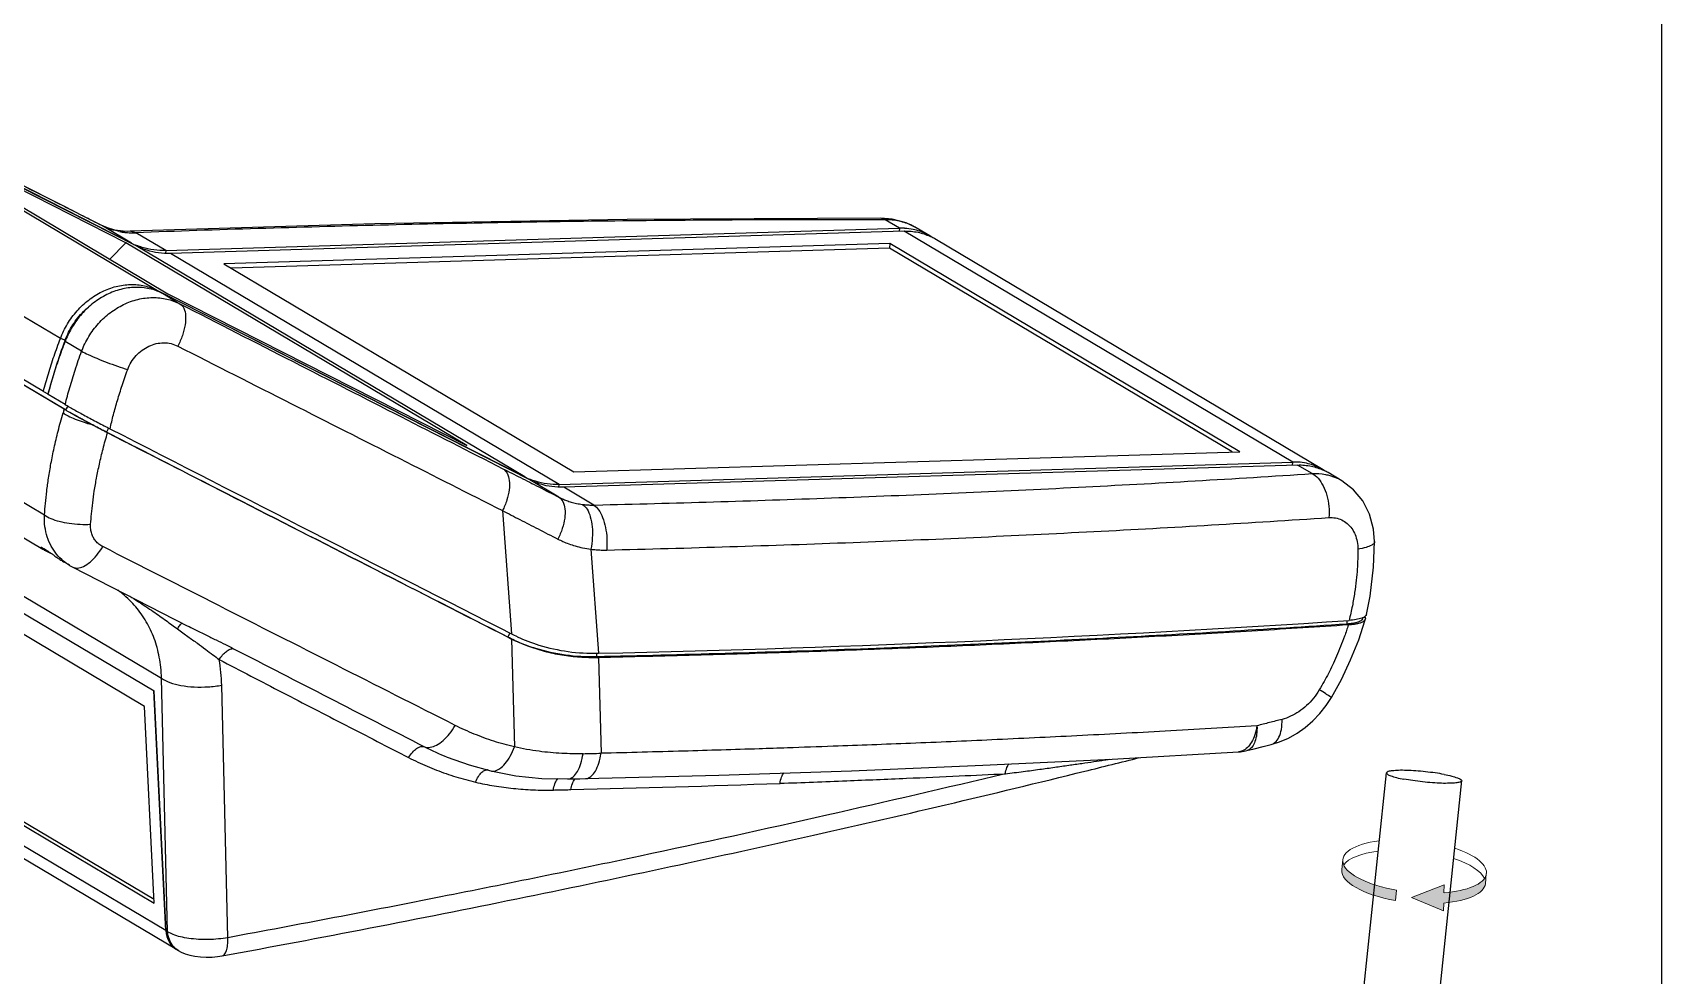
# Model space of a CAD drawing. Header units: millimetres. Extents: x -2947 to 97, y -3022 to 322.
# Drawn here: x -1333.1 to -1160.9, y -1920.6 to -1821 of the extents above; entities that cross this region are included whole.
import ezdxf

# ---------------------------------------------------------------- set-up
doc = ezdxf.new("R2010")
doc.units = ezdxf.units.MM
doc.layers.get('0').update_dxf_attribs({"linetype": 'CONTINUOUS'})
doc.layers.get('Defpoints').update_dxf_attribs({"linetype": 'CONTINUOUS'})
doc.layers.add('02___PRT_ALL_AXES', color=7, linetype='CONTINUOUS')
doc.layers.add('part', color=7, linetype='CONTINUOUS', lineweight=20)

msp = doc.modelspace()

# ---------------------------------------------------------------- hatches: boundary and pattern name
at = {"layer": 'part'}
for points in [[(-1188.91, -1911.63), (-1189.88, -1911.43), (-1190.81, -1911.19), (-1191.66, -1910.91), (-1192.43, -1910.6), (-1193.09, -1910.26), (-1193.65, -1909.9), (-1194.09, -1909.52), (-1194.39, -1909.14), (-1194.57, -1908.76), (-1194.6, -1908.39), (-1194.71, -1909.48), (-1194.67, -1909.85), (-1194.5, -1910.23), (-1194.19, -1910.62), (-1193.76, -1910.99), (-1193.2, -1911.35), (-1192.53, -1911.69), (-1191.76, -1912), (-1190.91, -1912.28), (-1189.99, -1912.52), (-1189.02, -1912.72), (-1188.91, -1911.63)], [(-1183.92, -1912.98), (-1183.01, -1912.87), (-1182.17, -1912.72), (-1181.43, -1912.51), (-1180.79, -1912.26), (-1180.28, -1911.98), (-1179.89, -1911.66), (-1179.64, -1911.31), (-1179.53, -1910.94), (-1179.43, -1909.85), (-1179.49, -1910.12), (-1179.64, -1910.38), (-1179.93, -1910.7), (-1180.34, -1910.99), (-1180.87, -1911.25), (-1181.5, -1911.48), (-1182.23, -1911.66), (-1183.03, -1911.8), (-1183.91, -1911.89), (-1183.9, -1911.07), (-1187.33, -1912.4), (-1183.94, -1913.82), (-1183.92, -1912.98)]]:
    msp.add_hatch(color=5, dxfattribs=at).paths.add_polyline_path(points, is_closed=False)

# ---------------------------------------------------------------- linework, layer by layer
at = {"color": 7}
for p, q in [((-1361.47, -1823.49), (-1322.64, -1843.21)), ((-1360.96, -1823.8), (-1319.9, -1848.22)), ((-1322.13, -1843.51), (-1360.96, -1823.8)), ((-1354.83, -1827.13), (-1318.8, -1848.56)), ((-1323.23, -1843.17), (-1354.83, -1827.13)), ((-1330.16, -1853.31), (-1371.23, -1828.89)), ((-1329.77, -1860.78), (-1375.48, -1833.6)), ((-1329.62, -1860.85), (-1375.32, -1833.68)), ((-1331.35, -1838.53), (-1342.1, -1833.09)), ((-1331.96, -1858.9), (-1373.03, -1834.48)), ((-1331.35, -1838.53), (-1331.42, -1838.49)), ((-1331.35, -1838.53), (-1331.42, -1838.5)), ((-1329.8, -1839.31), (-1331.35, -1838.53)), ((-1327.76, -1840.35), (-1329.8, -1839.31)), ((-1325.79, -1841.34), (-1327.76, -1840.35)), ((-1243.42, -1840.58), (-1270.25, -1840.71)), ((-1243.42, -1840.58), (-1243.42, -1840.58)), ((-1242.99, -1840.74), (-1243.42, -1840.58)), ((-1242.23, -1840.68), (-1243.42, -1840.58)), ((-1325.71, -1841.38), (-1325.79, -1841.34)), ((-1325.19, -1841.6), (-1325.79, -1841.34)), ((-1325.79, -1841.34), (-1325.79, -1841.34)), ((-1325.71, -1841.38), (-1325.79, -1841.35)), ((-1322.64, -1843.21), (-1325.71, -1841.38)), ((-1324.39, -1841.83), (-1325.19, -1841.6)), ((-1323.79, -1841.93), (-1324.39, -1841.83)), ((-1323.34, -1842.08), (-1323.79, -1841.93)), ((-1323.51, -1841.95), (-1323.79, -1841.93)), ((-1323.79, -1841.93), (-1323.79, -1841.93)), ((-1323.02, -1841.97), (-1323.51, -1841.95)), ((-1322.77, -1841.96), (-1323.02, -1841.97)), ((-1296.92, -1841.17), (-1322.77, -1841.96)), ((-1322.19, -1842.12), (-1322.77, -1841.96)), ((-1319.02, -1844), (-1322.19, -1842.12)), ((-1319.02, -1844), (-1241.47, -1841.64)), ((-1240.96, -1841.95), (-1318.51, -1844.3)), ((-1270.25, -1840.71), (-1296.92, -1841.17)), ((-1242.99, -1840.74), (-1243.42, -1840.74)), ((-1241.47, -1841.64), (-1242.99, -1840.74)), ((-1240.75, -1841.08), (-1242.23, -1840.68)), ((-1241.47, -1841.64), (-1241.49, -1841.96)), ((-1199.89, -1866.37), (-1240.96, -1841.95)), ((-1239.69, -1841.59), (-1240.75, -1841.08)), ((-1238.24, -1842.46), (-1239.69, -1841.59)), ((-1323.23, -1843.17), (-1324.93, -1844.91)), ((-1287.2, -1864.6), (-1323.23, -1843.17)), ((-1322.64, -1843.21), (-1322.66, -1843.24)), ((-1281.06, -1867.93), (-1322.13, -1843.51)), ((-1319.02, -1844), (-1319.04, -1844.27)), ((-1242.49, -1843.27), (-1312.88, -1845.4)), ((-1242.52, -1843.76), (-1312.09, -1845.87)), ((-1242.49, -1843.27), (-1242.52, -1843.76)), ((-1206.31, -1865.29), (-1242.52, -1843.76)), ((-1205.49, -1865.27), (-1242.49, -1843.27)), ((-1196.66, -1867.18), (-1237.73, -1842.76)), ((-1376.77, -1845.24), (-1331.84, -1871.95)), ((-1277.45, -1868.72), (-1318.51, -1844.3)), ((-1312.88, -1845.4), (-1275.88, -1867.4)), ((-1319.94, -1848.32), (-1319.9, -1848.22)), ((-1319.9, -1848.22), (-1281.06, -1867.93)), ((-1280.55, -1868.24), (-1319.38, -1848.52)), ((-1319.38, -1848.52), (-1317.52, -1849.63)), ((-1318.8, -1848.56), (-1287.2, -1864.6)), ((-1332.02, -1875.6), (-1371.32, -1852.23)), ((-1329.65, -1853.47), (-1330.16, -1853.31)), ((-1329.59, -1853.5), (-1329.65, -1853.47)), ((-1327.91, -1854.65), (-1329.65, -1853.61)), ((-1331.96, -1858.9), (-1331.47, -1859.15)), ((-1331.45, -1859.18), (-1331.65, -1859.06)), ((-1331.47, -1859.15), (-1331.44, -1859.17)), ((-1331.45, -1859.2), (-1331.44, -1859.16)), ((-1329.65, -1860.28), (-1331.45, -1859.2)), ((-1329.36, -1860.44), (-1329.62, -1860.85)), ((-1325.07, -1862.76), (-1325.28, -1863.2)), ((-1323.55, -1864.09), (-1325.28, -1863.2)), ((-1323.55, -1864.1), (-1325.17, -1863.27)), ((-1360.5, -1864.82), (-1319.47, -1889.22)), ((-1277.45, -1868.72), (-1199.89, -1866.37)), ((-1275.88, -1867.4), (-1205.49, -1865.27)), ((-1199.91, -1866.69), (-1199.89, -1866.37)), ((-1359.55, -1867.19), (-1320.24, -1890.56)), ((-1281.08, -1867.97), (-1281.06, -1867.93)), ((-1199.38, -1866.67), (-1276.93, -1869.02)), ((-1197.85, -1867.58), (-1199.38, -1866.67)), ((-1194.7, -1868.35), (-1196.15, -1867.48)), ((-1277.48, -1870.06), (-1280.55, -1868.24)), ((-1277.46, -1869), (-1277.45, -1868.72)), ((-1273.77, -1870.9), (-1276.93, -1869.02)), ((-1193.47, -1869.29), (-1194.7, -1868.35)), ((-1192.49, -1870.47), (-1193.47, -1869.29)), ((-1321.28, -1892.19), (-1358.28, -1870.19)), ((-1283.42, -1871.49), (-1282.48, -1884.51)), ((-1273.77, -1870.9), (-1272.82, -1870.88)), ((-1191.76, -1871.88), (-1192.49, -1870.47)), ((-1191.34, -1873.45), (-1191.76, -1871.88)), ((-1191.24, -1874.77), (-1191.34, -1873.45)), ((-1191.34, -1877.47), (-1191.24, -1874.77)), ((-1331.83, -1875.69), (-1332.02, -1875.59)), ((-1274.09, -1875.57), (-1273.29, -1886.57)), ((-1329.19, -1877.28), (-1329.74, -1876.95)), ((-1329.19, -1877.28), (-1329, -1877.39)), ((-1329, -1877.39), (-1328.84, -1877.47)), ((-1328.84, -1877.47), (-1316.75, -1883.66)), ((-1191.72, -1880.54), (-1191.34, -1877.47)), ((-1192.1, -1882.47), (-1191.72, -1880.54)), ((-1192.92, -1885.16), (-1192.26, -1883.14)), ((-1192.26, -1883.14), (-1192.43, -1883.23)), ((-1192.26, -1883.13), (-1192.23, -1883.04)), ((-1192.26, -1883.13), (-1192.26, -1883.14)), ((-1192.23, -1883.04), (-1192.22, -1882.97)), ((-1282.66, -1884.42), (-1282.87, -1884.86)), ((-1282.87, -1884.86), (-1282.73, -1884.94)), ((-1282.47, -1885.08), (-1282.17, -1896.47)), ((-1193.77, -1887.27), (-1192.92, -1885.16)), ((-1273.47, -1886.56), (-1273.49, -1886.95)), ((-1273.49, -1886.95), (-1273.35, -1887.04)), ((-1273.27, -1887.04), (-1273.35, -1887.04)), ((-1273.27, -1887.04), (-1273.01, -1897.15)), ((-1194.74, -1889.33), (-1193.77, -1887.27)), ((-1318.82, -1916.01), (-1319.47, -1889.22)), ((-1312.45, -1916.64), (-1313.1, -1889.95)), ((-1195.8, -1891.25), (-1194.74, -1889.33)), ((-1357.24, -1890.99), (-1320.24, -1912.99)), ((-1356.78, -1890.87), (-1320.26, -1912.58)), ((-1320.24, -1912.99), (-1321.28, -1892.19)), ((-1319, -1915.89), (-1320.27, -1890.55)), ((-1318.98, -1915.91), (-1320.24, -1890.56)), ((-1197.01, -1892.94), (-1196.34, -1892.09)), ((-1196.34, -1892.09), (-1195.8, -1891.25)), ((-1319, -1915.89), (-1358.26, -1892.55)), ((-1198.57, -1894.42), (-1197.76, -1893.72)), ((-1197.76, -1893.72), (-1197.01, -1892.94)), ((-1317.88, -1917.9), (-1357.14, -1894.55)), ((-1201.29, -1895.94), (-1200.35, -1895.54)), ((-1200.35, -1895.54), (-1199.44, -1895.03)), ((-1199.44, -1895.03), (-1198.57, -1894.42)), ((-1218.99, -1897.76), (-1205.63, -1897)), ((-1205.63, -1897), (-1205.4, -1896.98)), ((-1205.63, -1897), (-1205.63, -1897)), ((-1205.4, -1896.98), (-1205.03, -1896.93)), ((-1205.03, -1896.93), (-1204.75, -1896.87)), ((-1204.75, -1896.87), (-1203.96, -1896.67)), ((-1204.75, -1896.87), (-1204.75, -1896.87)), ((-1203.96, -1896.67), (-1203.03, -1896.43)), ((-1203.03, -1896.43), (-1202.17, -1896.21)), ((-1202.17, -1896.21), (-1201.29, -1895.94)), ((-1289.28, -1897.55), (-1289.28, -1897.55)), ((-1289.28, -1897.55), (-1286.94, -1898.38)), ((-1286.94, -1898.38), (-1284.67, -1899.01)), ((-1284.67, -1899.01), (-1282.02, -1899.52)), ((-1260.54, -1899.46), (-1246.52, -1898.99)), ((-1246.52, -1898.99), (-1232.66, -1898.42)), ((-1232.66, -1898.42), (-1218.99, -1897.76)), ((-1282.02, -1899.52), (-1279.26, -1899.81)), ((-1279.26, -1899.81), (-1276.54, -1899.86)), ((-1276.54, -1899.86), (-1275.94, -1899.85)), ((-1275.94, -1899.85), (-1275.26, -1899.84)), ((-1275.26, -1899.84), (-1274.66, -1899.82)), ((-1274.66, -1899.82), (-1260.54, -1899.46)), ((-1318.82, -1916.01), (-1318.98, -1915.91)), ((-1317.69, -1918.01), (-1317.86, -1917.9)), ((-1317.69, -1918.01), (-1317.39, -1918.17)), ((-1317.39, -1918.17), (-1316.96, -1918.35)), ((-1316.96, -1918.35), (-1316.48, -1918.5)), ((-1316.48, -1918.5), (-1315.95, -1918.61)), ((-1315.95, -1918.61), (-1315.36, -1918.68)), ((-1315.36, -1918.68), (-1314.75, -1918.71)), ((-1314.75, -1918.71), (-1314.13, -1918.7)), ((-1314.13, -1918.7), (-1313.54, -1918.64)), ((-1313.54, -1918.64), (-1313.07, -1918.57)), ((-1313.07, -1918.57), (-1313.07, -1918.57))]:
    msp.add_line(p, q, dxfattribs=at)
for centre, radius, start, end in [((-1322.71, -1835.43), 6.67, 243.2248, 246.6718), ((-1322.55, -1834.87), 7.25, 259.0561, 263.7928), ((-1322.51, -1834.47), 7.65, 263.8099, 268.1207), ((-1322.51, -1834.19), 7.93, 268.136, 272.3225), ((-1241.27, -1848), 6.36, 86.9236, 91.7441), ((-1319.41, -1836.84), 7.15, 243.0897, 247.801), ((-1240.63, -1847.63), 5.67, 63.986, 65.1724), ((-1241.16, -1847.37), 5.72, 57.2869, 59.2504), ((-1240.64, -1847.65), 5.69, 59.247, 63.9809), ((-1322, -1853.7), 5.8, 68.9375, 69.5303), ((-1321.97, -1853.62), 5.71, 63.0985, 68.9521), ((-1275.88, -1873.84), 57.51, 159.2502, 159.3835), ((-1320.95, -1856.91), 9.31, 158.7378, 159.2501), ((-1320.94, -1856.91), 9.32, 158.4646, 158.7379), ((-1276.61, -1873.64), 54.69, 166.4004, 166.8285), ((-1199.69, -1872.73), 6.36, 86.9236, 91.7441), ((-1277.83, -1861.56), 7.15, 243.0897, 247.801), ((-1199.05, -1872.35), 5.67, 63.986, 65.1724), ((-1199.58, -1872.1), 5.72, 57.2869, 59.2504), ((-1199.06, -1872.37), 5.69, 59.247, 63.9809), ((-1197.49, -1873.04), 5.46, 59.2692, 76.6816), ((-1192.72, -1882.14), 0.723, 301.9824, 305.855), ((-1274.13, -1868.05), 18.96, 243.0094, 243.9169), ((-1274.09, -1868.03), 18.5, 243.008, 245.1464), ((1640.09, 3837.35), 6439.85, 242.71701, 242.918896), ((-1330.86, -1890.37), 17.76, 1.3418, 10.1285), ((-1278.25, -1870.22), 29.47, 242.9238, 248.0267), ((-1293.32, -1090.67), 806.73, 271.30743, 271.44206), ((-1285.06, -1899.45), 0.547, 77.9293, 85.2177), ((-1321.57, -24.75), 1876.79, 271.38544, 272.06051), ((-1316.59, -1916.16), 2.14, 233.9155, 239.1955)]:
    msp.add_arc(centre, radius, start, end, dxfattribs=at)
for centre, major_axis, ratio, start_param, end_param in [((-1580.8, -1704.97), (719.62, -378.36), 0.027332, 5.090259, 5.154155), ((-1329.55, -1876.96), (2.72, -1.44), 0.029724, 2.150455, 2.577509), ((-1581.35, -1693.87), (704.11, -76.31), 0.252127, -1.090816, -0.961105), ((-1316.34, -1915.32), (1.55, 2.57), 0.84547, 2.243045, 3.151249), ((-1316.34, -1915.32), (1.49, 2.6), 0.836608, 2.223423, 3.127142)]:
    msp.add_ellipse(centre, major_axis=major_axis, ratio=ratio, start_param=start_param, end_param=end_param, dxfattribs=at)
for points, start_tangent, end_tangent in [([(-1331.42, -1838.5), (-1341.66, -1833.32), (-1352.33, -1827.93), (-1360.88, -1823.62)], (-0.892275, 0.451492), (-0.893077, 0.449904)), ([(-1325.79, -1841.35), (-1327.72, -1840.37), (-1329.57, -1839.43), (-1331.35, -1838.53)], (-0.892433, 0.451179), (-0.892273, 0.451496)), ([(-1323.93, -1841.99), (-1324.46, -1841.86), (-1324.93, -1841.72), (-1325.35, -1841.55)], (-0.981767, 0.190091), (-0.918234, 0.396038)), ([(-1243.42, -1840.74), (-1269.89, -1840.86), (-1296.31, -1841.32), (-1322.19, -1842.12)], (-0.999999, 0.001247), (-0.999301, -0.037389)), ([(-1239.69, -1841.59), (-1240.11, -1841.37), (-1241.49, -1840.89), (-1242.99, -1840.74)], (-0.859657, 0.510872), (-0.999903, -0.013948)), ([(-1240.96, -1841.95), (-1239.5, -1842.07), (-1238.25, -1842.49)], (0.99954, 0.030312), (0.907572, -0.419897)), ([(-1238.24, -1842.46), (-1238.65, -1842.23), (-1240.01, -1841.77), (-1240.93, -1841.65)], (-0.859414, 0.511281), (-0.998551, 0.053818)), ([(-1318.51, -1844.3), (-1319.78, -1844.24), (-1320.99, -1843.97), (-1322.13, -1843.51)], (-0.99954, -0.030312), (-0.891654, 0.452718)), ([(-1319.02, -1844), (-1320.29, -1843.93), (-1321.5, -1843.67), (-1322.11, -1843.45)], (-0.99954, -0.030312), (-0.925832, 0.377934)), ([(-1330.16, -1853.31), (-1329.41, -1851.76), (-1328.4, -1850.38), (-1327.16, -1849.23), (-1325.76, -1848.35), (-1324.27, -1847.8), (-1322.75, -1847.59), (-1321.27, -1847.73), (-1319.9, -1848.22)], (0.354287, 0.935137), (0.891654, -0.452718)), ([(-1319.97, -1848.26), (-1320.76, -1848.03), (-1322.24, -1847.89), (-1323.76, -1848.1), (-1325.25, -1848.66), (-1326.65, -1849.53), (-1327.89, -1850.69), (-1328.9, -1852.07), (-1329.61, -1853.49)], (-0.936857, 0.349714), (-0.367075, -0.930191)), ([(-1327.91, -1854.65), (-1327.16, -1853.1), (-1326.14, -1851.72), (-1324.89, -1850.57), (-1323.48, -1849.71), (-1321.96, -1849.16), (-1320.41, -1848.97), (-1318.9, -1849.13), (-1317.52, -1849.63)], (0.349598, 0.9369), (0.890977, -0.454048)), ([(-1329.65, -1853.47), (-1328.84, -1851.85), (-1327.71, -1850.44), (-1327.02, -1849.82)], (0.354287, 0.935137), (0.777329, 0.629094)), ([(-1317.52, -1849.63), (-1317.11, -1850.1), (-1316.93, -1850.87), (-1316.98, -1851.86), (-1317.26, -1852.97), (-1317.75, -1854.1)], (0.854999, -0.51863), (-0.464773, -0.88543)), ([(-1317.52, -1849.63), (-1305.56, -1855.74), (-1294.18, -1861.55), (-1283.38, -1867.06)], (0.890287, -0.4554), (0.891058, -0.45389)), ([(-1331.96, -1858.9), (-1331.43, -1857.02), (-1330.83, -1855.16), (-1330.16, -1853.31)], (0.256991, 0.966414), (0.354287, 0.935137)), ([(-1329.7, -1853.59), (-1330.33, -1855.35), (-1330.93, -1857.24), (-1331.47, -1859.15)], (-0.35211, -0.935959), (-0.254182, -0.967156)), ([(-1331.44, -1859.16), (-1330.92, -1857.33), (-1330.32, -1855.46), (-1329.65, -1853.61)], (0.257749, 0.966212), (0.354287, 0.935137)), ([(-1323.04, -1856.58), (-1322.67, -1855.8), (-1322.15, -1855.11), (-1321.52, -1854.54), (-1320.8, -1854.11), (-1320.03, -1853.84), (-1319.24, -1853.75), (-1318.46, -1853.84), (-1317.75, -1854.1)], (0.346828, 0.937929), (0.89177, -0.452488)), ([(-1317.75, -1854.1), (-1305.73, -1860.2), (-1294.29, -1865.99), (-1283.42, -1871.49)], (0.891676, -0.452673), (0.892476, -0.451096)), ([(-1329.65, -1860.28), (-1329.17, -1858.49), (-1328.6, -1856.63), (-1327.91, -1854.65)], (0.244228, 0.969718), (0.345507, 0.938416)), ([(-1327.91, -1854.65), (-1327.21, -1854.99), (-1326.29, -1855.39), (-1325.23, -1855.82), (-1324.11, -1856.22), (-1323.04, -1856.58)], (0.87693, -0.480618), (0.954293, -0.298872)), ([(-1324.91, -1862.84), (-1324.55, -1861.36), (-1324.12, -1859.84), (-1323.63, -1858.26), (-1323.04, -1856.58)], (0.22308, 0.9748), (0.346657, 0.937992)), ([(-1331.84, -1871.95), (-1331.74, -1870.73), (-1331.6, -1869.45), (-1331.41, -1868.05), (-1331.15, -1866.52), (-1330.82, -1864.87), (-1330.4, -1863.09), (-1329.87, -1861.17)], (0.068668, 0.99764), (0.285841, 0.958277)), ([(-1329.87, -1861.17), (-1329.32, -1861.48), (-1328.61, -1861.81), (-1327.76, -1862.12), (-1326.84, -1862.4)], (0.829259, -0.558864), (0.963538, -0.267571)), ([(-1326.84, -1862.4), (-1327.3, -1862.15), (-1327.74, -1861.91), (-1328.16, -1861.69), (-1328.55, -1861.47), (-1328.91, -1861.27), (-1329.23, -1861.09), (-1329.52, -1860.92), (-1329.77, -1860.78)], (-0.882649, 0.470033), (-0.859527, 0.51109)), ([(-1329.65, -1860.28), (-1329.25, -1860.51), (-1328.75, -1860.8), (-1328.17, -1861.12), (-1327.54, -1861.46), (-1326.88, -1861.82), (-1326.21, -1862.17), (-1325.54, -1862.52), (-1324.91, -1862.84)], (0.859527, -0.51109), (0.890112, -0.455741)), ([(-1325.28, -1863.2), (-1325.72, -1862.98), (-1326.17, -1862.74), (-1326.63, -1862.5), (-1327.09, -1862.26), (-1327.53, -1862.02), (-1327.96, -1861.78), (-1328.37, -1861.56), (-1328.74, -1861.35), (-1329.08, -1861.17), (-1329.37, -1861), (-1329.62, -1860.85)], (-0.890109, 0.455747), (-0.859527, 0.511091)), ([(-1325.17, -1863.27), (-1325.49, -1863.11), (-1325.82, -1862.94), (-1326.15, -1862.76), (-1326.5, -1862.58), (-1326.84, -1862.4)], (-0.890106, 0.455753), (-0.882963, 0.469443)), ([(-1326.96, -1872.93), (-1326.87, -1871.83), (-1326.74, -1870.68), (-1326.57, -1869.42), (-1326.33, -1868.05), (-1326.03, -1866.57), (-1325.65, -1864.98), (-1325.17, -1863.27)], (0.071941, 0.997409), (0.286305, 0.958138)), ([(-1282.87, -1884.86), (-1296.88, -1877.72), (-1311.02, -1870.5), (-1323.55, -1864.09)], (-0.891057, 0.453891), (-0.89015, 0.455668)), ([(-1282.73, -1884.94), (-1296.76, -1877.79), (-1310.91, -1870.57), (-1323.55, -1864.1)], (-0.891051, 0.453904), (-0.890141, 0.455685)), ([(-1196.66, -1867.18), (-1197.07, -1866.96), (-1198.43, -1866.49), (-1199.35, -1866.37)], (-0.859414, 0.511281), (-0.998551, 0.053818)), ([(-1283.38, -1867.06), (-1282.93, -1867.54), (-1282.71, -1868.3), (-1282.72, -1869.28), (-1282.97, -1870.37), (-1283.42, -1871.49)], (0.857743, -0.514078), (-0.450878, -0.892586)), ([(-1283.38, -1867.06), (-1281.52, -1868), (-1279.58, -1868.99), (-1277.48, -1870.06)], (0.891058, -0.45389), (0.890909, -0.454182)), ([(-1272.82, -1870.88), (-1247.87, -1870.12), (-1222.55, -1869.02), (-1197.85, -1867.58)], (0.999715, 0.023866), (0.99785, 0.065544)), ([(-1199.38, -1866.67), (-1197.92, -1866.8), (-1196.67, -1867.21)], (0.99954, 0.030312), (0.907572, -0.419897)), ([(-1197.85, -1867.58), (-1196.43, -1867.68), (-1196.23, -1867.73)], (0.998878, 0.047365), (0.972818, -0.231571)), ([(-1197.85, -1867.58), (-1197.22, -1868.07), (-1196.69, -1868.86), (-1196.29, -1869.88), (-1196.08, -1871.04), (-1196.06, -1872.23)], (0.896966, -0.442099), (-0.069711, -0.997567)), ([(-1276.93, -1869.02), (-1278.2, -1868.96), (-1279.41, -1868.7), (-1280.55, -1868.24)], (-0.99954, -0.030312), (-0.891654, 0.452718)), ([(-1277.45, -1868.72), (-1278.71, -1868.66), (-1279.92, -1868.39), (-1280.53, -1868.18)], (-0.99954, -0.030312), (-0.925832, 0.377934)), ([(-1283.42, -1871.49), (-1281.59, -1872.44), (-1279.66, -1873.43), (-1277.57, -1874.5)], (0.888706, -0.458477), (0.889882, -0.456191)), ([(-1277.48, -1870.06), (-1277.05, -1870.54), (-1276.83, -1871.3), (-1276.85, -1872.28), (-1277.1, -1873.38), (-1277.57, -1874.5)], (0.857257, -0.514889), (-0.453651, -0.891179)), ([(-1277.48, -1870.06), (-1277.09, -1870.25), (-1276.65, -1870.43), (-1276.15, -1870.59), (-1275.59, -1870.73), (-1274.97, -1870.84)], (0.890621, -0.454747), (0.991563, -0.129623)), ([(-1274.97, -1870.84), (-1274.58, -1870.88), (-1274.18, -1870.9), (-1273.77, -1870.9)], (0.991564, -0.129615), (0.999787, 0.02066)), ([(-1274.97, -1870.84), (-1274.49, -1871.34), (-1274.14, -1872.15), (-1273.94, -1873.19), (-1273.93, -1874.37), (-1274.09, -1875.57)], (0.848775, -0.528754), (-0.207569, -0.97822)), ([(-1273.77, -1870.9), (-1273.26, -1871.41), (-1272.84, -1872.22), (-1272.54, -1873.27), (-1272.39, -1874.45), (-1272.41, -1875.66)], (0.849465, -0.527645), (-0.087565, -0.996159)), ([(-1329.2, -1877.27), (-1329.82, -1876.84), (-1330.56, -1876.1), (-1331.13, -1875.25), (-1331.55, -1874.28), (-1331.79, -1873.19), (-1331.84, -1871.95)], (-0.858716, 0.512452), (0.052268, 0.998633)), ([(-1331.84, -1871.95), (-1331.18, -1872.32), (-1330.28, -1872.62), (-1329.22, -1872.83), (-1328.08, -1872.94), (-1326.96, -1872.93)], (0.805621, -0.592431), (0.998177, 0.06036)), ([(-1325.68, -1875.3), (-1326.09, -1875.04), (-1326.42, -1874.72), (-1326.67, -1874.35), (-1326.85, -1873.93), (-1326.95, -1873.46), (-1326.96, -1872.93)], (-0.891371, 0.453275), (0.071774, 0.997421)), ([(-1272.41, -1875.66), (-1246.37, -1874.85), (-1220.9, -1873.7), (-1196.06, -1872.23)], (0.999701, 0.024456), (0.997775, 0.066677)), ([(-1196.06, -1872.23), (-1195.36, -1872.27), (-1194.71, -1872.48), (-1194.13, -1872.86), (-1193.65, -1873.38), (-1193.3, -1874.03), (-1193.08, -1874.77), (-1193, -1875.57)], (0.997789, 0.06646), (0.000974, -1)), ([(-1277.57, -1874.5), (-1277.03, -1874.76), (-1276.42, -1875), (-1275.73, -1875.23), (-1274.95, -1875.43), (-1274.09, -1875.57)], (0.889881, -0.456192), (0.991813, -0.127696)), ([(-1191.25, -1874.77), (-1191.26, -1874.87), (-1191.54, -1875.14), (-1192.14, -1875.38), (-1193, -1875.57)], (0.067318, -0.997732), (-0.986678, -0.162687)), ([(-1332.02, -1875.59), (-1332.15, -1875.51), (-1332.22, -1875.44), (-1332.24, -1875.39)], (-0.855649, 0.517557), (0.436717, 0.899599)), ([(-1332.24, -1875.39), (-1332.21, -1875.37), (-1332.12, -1875.39), (-1332, -1875.45), (-1331.83, -1875.54)], (0.436717, 0.899599), (0.859527, -0.51109)), ([(-1331.83, -1875.54), (-1331.64, -1875.66), (-1331.4, -1875.82), (-1331.12, -1876.02), (-1330.81, -1876.24), (-1330.48, -1876.48), (-1330.11, -1876.72), (-1329.74, -1876.95)], (0.859527, -0.51109), (0.859511, -0.511118)), ([(-1328.84, -1877.47), (-1328.36, -1877.57), (-1327.72, -1877.39), (-1327.02, -1876.93), (-1326.32, -1876.21), (-1325.68, -1875.3)], (0.893478, -0.449107), (0.51983, 0.85427)), ([(-1288.41, -1894.2), (-1300.98, -1887.84), (-1313.4, -1881.54), (-1325.68, -1875.3)], (-0.892308, 0.451427), (-0.891442, 0.453134)), ([(-1274.09, -1875.57), (-1273.54, -1875.63), (-1272.98, -1875.66), (-1272.41, -1875.66)], (0.992175, -0.124853), (0.999701, 0.024455)), ([(-1193, -1875.57), (-1193.02, -1876.6), (-1193.07, -1877.67), (-1193.18, -1878.85), (-1193.35, -1880.15), (-1193.59, -1881.56), (-1193.94, -1883.1)], (0.000805, -1), (-0.243636, -0.969867)), ([(-1319.47, -1889.22), (-1319.54, -1888.06), (-1319.7, -1886.99), (-1319.93, -1885.98), (-1320.24, -1885.02), (-1320.62, -1884.11), (-1321.08, -1883.24), (-1321.61, -1882.42), (-1322.19, -1881.66), (-1322.85, -1880.95), (-1323.62, -1880.25), (-1324.1, -1879.88)], (-0.015738, 0.999876), (-0.805381, 0.592758)), ([(-1322.83, -1880.53), (-1321.89, -1881.13), (-1320.34, -1882.16), (-1318.98, -1883.12), (-1317.78, -1884)], (0.851525, -0.524314), (0.802526, -0.596618)), ([(-1317.78, -1884), (-1317.53, -1883.64), (-1317.34, -1883.44), (-1317.24, -1883.4)], (0.55081, 0.834631), (0.911338, -0.411658)), ([(-1194.19, -1883.49), (-1206.99, -1884.29), (-1219.96, -1885), (-1233.11, -1885.62), (-1246.42, -1886.16), (-1259.88, -1886.6), (-1273.49, -1886.95)], (-0.997799, -0.066312), (-0.999746, -0.022552)), ([(-1194.02, -1883.58), (-1203.6, -1884.19), (-1213.27, -1884.75), (-1223.05, -1885.25), (-1232.92, -1885.71), (-1242.87, -1886.12), (-1252.92, -1886.48), (-1263.06, -1886.78), (-1273.27, -1887.04)], (-0.997802, -0.066259), (-0.999746, -0.022552)), ([(-1194.02, -1883.58), (-1194.41, -1884.76), (-1194.83, -1885.86), (-1195.26, -1886.89), (-1195.69, -1887.84), (-1196.12, -1888.71), (-1196.57, -1889.55), (-1197.08, -1890.44)], (-0.298547, -0.954395), (-0.510184, -0.860065)), ([(-1192.5, -1882.86), (-1192.5, -1882.91), (-1192.52, -1882.97), (-1192.56, -1883.03), (-1192.61, -1883.09), (-1192.68, -1883.14), (-1192.87, -1883.24), (-1193.12, -1883.33), (-1193.43, -1883.4), (-1193.79, -1883.45), (-1194.19, -1883.49)], (-0.021726, -0.999764), (-0.997792, -0.06641)), ([(-1194.17, -1883.12), (-1194.17, -1883.24), (-1194.19, -1883.49)], (-0.058314, -0.998298), (-0.060206, -0.998186)), ([(-1192.43, -1883.23), (-1192.63, -1883.33), (-1192.9, -1883.41), (-1193.22, -1883.49), (-1193.6, -1883.54), (-1194.02, -1883.58)], (-0.85159, -0.524208), (-0.997802, -0.066259)), ([(-1192.51, -1882.84), (-1192.59, -1882.86), (-1193.18, -1883.01), (-1193.94, -1883.1)], (-0.932602, -0.360907), (-0.997799, -0.066311)), ([(-1192.33, -1882.75), (-1192.51, -1882.84)], (-0.847891, -0.53017), (-0.932602, -0.360907)), ([(-1192.3, -1883.12), (-1192.43, -1883.23)], (-0.681641, -0.731687), (-0.840956, -0.541103)), ([(-1192.22, -1882.97), (-1192.23, -1883.01), (-1192.3, -1883.12)], (-0.230954, -0.972965), (-0.681641, -0.731687)), ([(-1192.22, -1882.66), (-1192.29, -1882.72)], (-0.718084, -0.695956), (-0.810164, -0.586203)), ([(-1192.29, -1882.7), (-1192.24, -1882.77), (-1192.21, -1882.89), (-1192.22, -1882.97)], (0.584703, -0.811248), (-0.230954, -0.972965)), ([(-1192.1, -1882.47), (-1192.22, -1882.66)], (-0.255313, -0.966859), (-0.718084, -0.695956)), ([(-1317.78, -1884), (-1316.67, -1884.81), (-1315.68, -1885.52), (-1314.8, -1886.16), (-1314.03, -1886.73), (-1313.37, -1887.24)], (0.802438, -0.596736), (0.783296, -0.621649)), ([(-1316.75, -1883.66), (-1315.96, -1884.06), (-1314.78, -1884.64), (-1313.7, -1885.17), (-1312.72, -1885.65), (-1311.85, -1886.09)], (0.890362, -0.455253), (0.88874, -0.458411)), ([(-1273.49, -1886.95), (-1276.76, -1886.77), (-1279.91, -1886.07), (-1281.42, -1885.53), (-1282.87, -1884.86)], (-0.999734, -0.023057), (-0.891297, 0.453419)), ([(-1273.35, -1887.04), (-1275.26, -1887), (-1277.14, -1886.78), (-1278.98, -1886.38), (-1280.76, -1885.81), (-1282.47, -1885.08)], (-0.999747, -0.022481), (-0.898155, 0.439678)), ([(-1281.86, -1884.82), (-1279.58, -1885.7), (-1276.49, -1886.39), (-1273.29, -1886.57)], (0.907374, -0.420325), (0.999746, 0.022552)), ([(-1313.37, -1887.24), (-1313.01, -1886.75), (-1312.61, -1886.37), (-1312.21, -1886.14), (-1311.85, -1886.09)], (0.514233, 0.85765), (0.991411, -0.130784)), ([(-1313.37, -1887.24), (-1306.68, -1890.72), (-1300, -1894.17), (-1293.35, -1897.6)], (0.887158, -0.461466), (0.889357, -0.457213)), ([(-1319.47, -1889.22), (-1318.59, -1889.66), (-1317.41, -1889.97), (-1316.01, -1890.13), (-1314.53, -1890.12), (-1313.1, -1889.95)], (0.819958, -0.572424), (0.98423, 0.176896)), ([(-1197.08, -1890.44), (-1197.69, -1891.33), (-1198.42, -1892.1), (-1199.23, -1892.75), (-1200.11, -1893.24), (-1201.02, -1893.56)], (-0.510268, -0.860015), (-0.968868, -0.247576)), ([(-1195.8, -1891.25), (-1195.96, -1891.14), (-1196.4, -1890.86), (-1197.08, -1890.44)], (0.986934, 0.161123), (-0.854531, 0.519401)), ([(-1201.02, -1893.56), (-1202.35, -1893.9), (-1203.67, -1894.24)], (-0.968899, -0.247458), (-0.969384, -0.245552)), ([(-1202.17, -1896.21), (-1201.79, -1896.02), (-1201.36, -1895.46), (-1201.09, -1894.62), (-1201.02, -1893.56)], (0.966116, 0.258109), (-0.020352, 0.999793)), ([(-1291.66, -1896.46), (-1291.08, -1896.51), (-1290.41, -1896.29), (-1289.71, -1895.8), (-1289.02, -1895.09), (-1288.41, -1894.2)], (0.937559, -0.347825), (0.510105, 0.860112)), ([(-1282.17, -1896.47), (-1284.34, -1895.87), (-1286.42, -1895.11), (-1288.41, -1894.2)], (-0.973788, 0.227459), (-0.892311, 0.451421)), ([(-1203.67, -1894.24), (-1213.38, -1894.81), (-1222.71, -1895.3), (-1231.69, -1895.73), (-1240.28, -1896.1), (-1248.46, -1896.41), (-1253.3, -1896.58)], (-0.998116, -0.061361), (-0.999434, -0.033636)), ([(-1203.67, -1894.24), (-1203.9, -1895.19), (-1204.25, -1895.97), (-1204.69, -1896.55), (-1205.21, -1896.9), (-1205.63, -1897)], (-0.148891, -0.988854), (-0.997946, -0.064057)), ([(-1203.67, -1894.24), (-1203.71, -1895.15), (-1203.88, -1895.9), (-1204.17, -1896.46), (-1204.56, -1896.8), (-1204.75, -1896.87)], (0.036454, -0.999335), (-0.970028, -0.242993)), ([(-1293.35, -1897.6), (-1292.95, -1897.05), (-1292.5, -1896.64), (-1292.06, -1896.44), (-1291.66, -1896.46)], (0.505338, 0.862921), (0.935795, -0.352545)), ([(-1284.67, -1899.01), (-1284.31, -1899.02), (-1283.73, -1898.78), (-1283.14, -1898.24), (-1282.61, -1897.45), (-1282.17, -1896.47)], (0.975212, -0.221271), (0.340676, 0.940181)), ([(-1274.91, -1897.19), (-1277.15, -1897.16), (-1279.56, -1896.94), (-1282.17, -1896.47)], (-0.99974, -0.022814), (-0.975147, 0.221559)), ([(-1276.54, -1899.86), (-1276.46, -1899.86), (-1275.95, -1899.63), (-1275.49, -1899.07), (-1275.14, -1898.23), (-1274.91, -1897.19)], (0.999955, 0.00947), (0.139481, 0.990225)), ([(-1274.66, -1899.82), (-1274.59, -1899.82), (-1274.07, -1899.59), (-1273.61, -1899.03), (-1273.24, -1898.19), (-1273.01, -1897.15)], (0.999919, 0.01276), (0.139229, 0.99026)), ([(-1253.3, -1896.58), (-1256.3, -1896.68), (-1264.29, -1896.92), (-1273.01, -1897.15)], (-0.999434, -0.033636), (-0.999722, -0.023582)), ([(-1313.07, -1918.57), (-1297.41, -1915.61), (-1281.92, -1912.53), (-1266.62, -1909.33), (-1251.5, -1906.02), (-1236.58, -1902.59), (-1221.87, -1899.04), (-1216.11, -1897.61)], (0.983476, 0.181038), (0.969903, 0.243491)), ([(-1293.35, -1897.6), (-1292.38, -1898.07), (-1291.4, -1898.51), (-1290.4, -1898.92), (-1289.39, -1899.29), (-1288.36, -1899.63), (-1287.31, -1899.93), (-1286.26, -1900.2)], (0.88936, -0.457207), (0.97384, -0.227233)), ([(-1286.26, -1900.2), (-1285.97, -1899.59), (-1285.6, -1899.14), (-1285.22, -1898.92), (-1285.02, -1898.9)], (0.337792, 0.941221), (0.996433, -0.084382)), ([(-1230.27, -1899.31), (-1228.37, -1899.07), (-1226.64, -1898.84), (-1225.05, -1898.62), (-1223.57, -1898.41), (-1222.19, -1898.21), (-1220.93, -1898.03), (-1219.79, -1897.85), (-1219.25, -1897.77)], (0.992258, 0.124198), (0.988034, 0.154238)), ([(-1230.27, -1899.31), (-1230.1, -1898.65), (-1229.9, -1898.27)], (0.135281, 0.990807), (0.602185, 0.798357)), ([(-1230.27, -1899.31), (-1249.15, -1903.7), (-1268.88, -1908.02), (-1289.93, -1912.33), (-1312.45, -1916.64)], (-0.972489, -0.232947), (-0.983476, -0.181038)), ([(-1286.26, -1900.2), (-1285.28, -1900.41), (-1284.3, -1900.59), (-1283.29, -1900.74), (-1282.27, -1900.86), (-1281.24, -1900.95), (-1280.19, -1901.01), (-1279.13, -1901.04), (-1278.05, -1901.03)], (0.973843, -0.227222), (0.999734, 0.023082)), ([(-1278.05, -1901.03), (-1277.89, -1900.39), (-1277.64, -1899.93), (-1277.54, -1899.82)], (0.139466, 0.990227), (0.751764, 0.659432)), ([(-1276.19, -1900.99), (-1276.04, -1900.35), (-1275.78, -1899.88), (-1275.74, -1899.84)], (0.13918, 0.990267), (0.684127, 0.729363)), ([(-1254.09, -1900.32), (-1253.92, -1899.66), (-1253.67, -1899.22)], (0.137431, 0.990511), (0.651461, 0.758682)), ([(-1254.09, -1900.32), (-1247.04, -1900.05), (-1240.72, -1899.79), (-1235.14, -1899.54), (-1230.27, -1899.31)], (0.999351, 0.036009), (0.99879, 0.049179)), ([(-1278.05, -1901.03), (-1277.43, -1901.02), (-1276.81, -1901), (-1276.19, -1900.99)], (0.999733, 0.023086), (0.999706, 0.024231)), ([(-1317.86, -1917.9), (-1318.23, -1917.56), (-1318.64, -1916.85), (-1318.82, -1916.01)], (-0.808245, 0.588846), (-0.049745, 0.998762)), ([(-1312.45, -1916.64), (-1313.46, -1916.78), (-1314.52, -1916.84), (-1315.57, -1916.82), (-1316.57, -1916.72), (-1317.47, -1916.55), (-1318.23, -1916.31), (-1318.82, -1916.01)], (-0.983941, -0.178495), (-0.835924, 0.548845)), ([(-1313.07, -1918.57), (-1312.84, -1918.44), (-1312.61, -1918.04), (-1312.48, -1917.42), (-1312.45, -1916.64)], (0.976382, 0.216049), (-0.028761, 0.999586))]:
    msp.add_spline(points, degree=3, dxfattribs=dict(at, start_tangent=start_tangent, end_tangent=end_tangent))
at = {"layer": '02___PRT_ALL_AXES', "color": 7}
for p, q in [((-1192.84, -1926.49), (-1189.99, -1899.22)), ((-1184.88, -1927.32), (-1182.03, -1900.04))]:
    msp.add_line(p, q, dxfattribs=at)
for points, start_tangent, end_tangent in [([(-1183.89, -1899.38), (-1184.83, -1899.23), (-1185.85, -1899.1), (-1186.89, -1899.01), (-1187.86, -1898.96), (-1188.71, -1898.95), (-1189.37, -1899), (-1189.81, -1899.08), (-1189.98, -1899.21), (-1189.98, -1899.22)], (-0.982391, 0.186837), (0.065301, -0.997866)), ([(-1189.98, -1899.22), (-1189.89, -1899.36), (-1189.53, -1899.53), (-1188.93, -1899.71), (-1188.13, -1899.89)], (0.065301, -0.997866), (0.982391, -0.186837)), ([(-1182.03, -1900.05), (-1182.03, -1900.06), (-1182.21, -1900.19), (-1182.64, -1900.28), (-1183.31, -1900.32), (-1184.15, -1900.32), (-1185.13, -1900.27), (-1186.16, -1900.17), (-1187.19, -1900.04), (-1188.13, -1899.89)], (0.065301, -0.997866), (-0.982391, 0.186837)), ([(-1183.89, -1899.38), (-1183.09, -1899.56), (-1182.49, -1899.74), (-1182.13, -1899.91), (-1182.03, -1900.05)], (0.982391, -0.186837), (0.065301, -0.997866))]:
    msp.add_spline(points, degree=3, dxfattribs=dict(at, start_tangent=start_tangent, end_tangent=end_tangent))
at = {"layer": 'Defpoints'}
msp.add_line((-1160.92, -1689.38), (-1160.92, -2056.46), dxfattribs=at)
at = {"layer": 'part'}
for p, q in [((-1194.6, -1908.39), (-1194.71, -1909.48)), ((-1187.33, -1912.4), (-1183.9, -1911.07)), ((-1183.9, -1911.07), (-1183.91, -1911.89)), ((-1179.43, -1909.85), (-1179.53, -1910.94)), ((-1188.91, -1911.63), (-1189.02, -1912.72)), ((-1183.94, -1913.82), (-1187.33, -1912.4)), ((-1183.92, -1912.98), (-1183.94, -1913.82))]:
    msp.add_line(p, q, dxfattribs=at)
for centre, start_param, end_param in [((-1187.01, -1909.12), 2.118606, 4.494708), ((-1187.12, -1910.21), 2.119904, 2.940235), ((-1187.01, -1909.12), -1.114429, 1.013399), ((-1187.12, -1910.21), 0.201358, 1.014699), ((-1187.12, -1910.21), 3.141593, 4.494708), ((-1187.12, -1910.21), -1.101465, 0)]:
    msp.add_ellipse(centre, major_axis=(7.59, -0.73), ratio=0.359944, start_param=start_param, end_param=end_param, dxfattribs=at)

doc.saveas('drawing.dxf')
